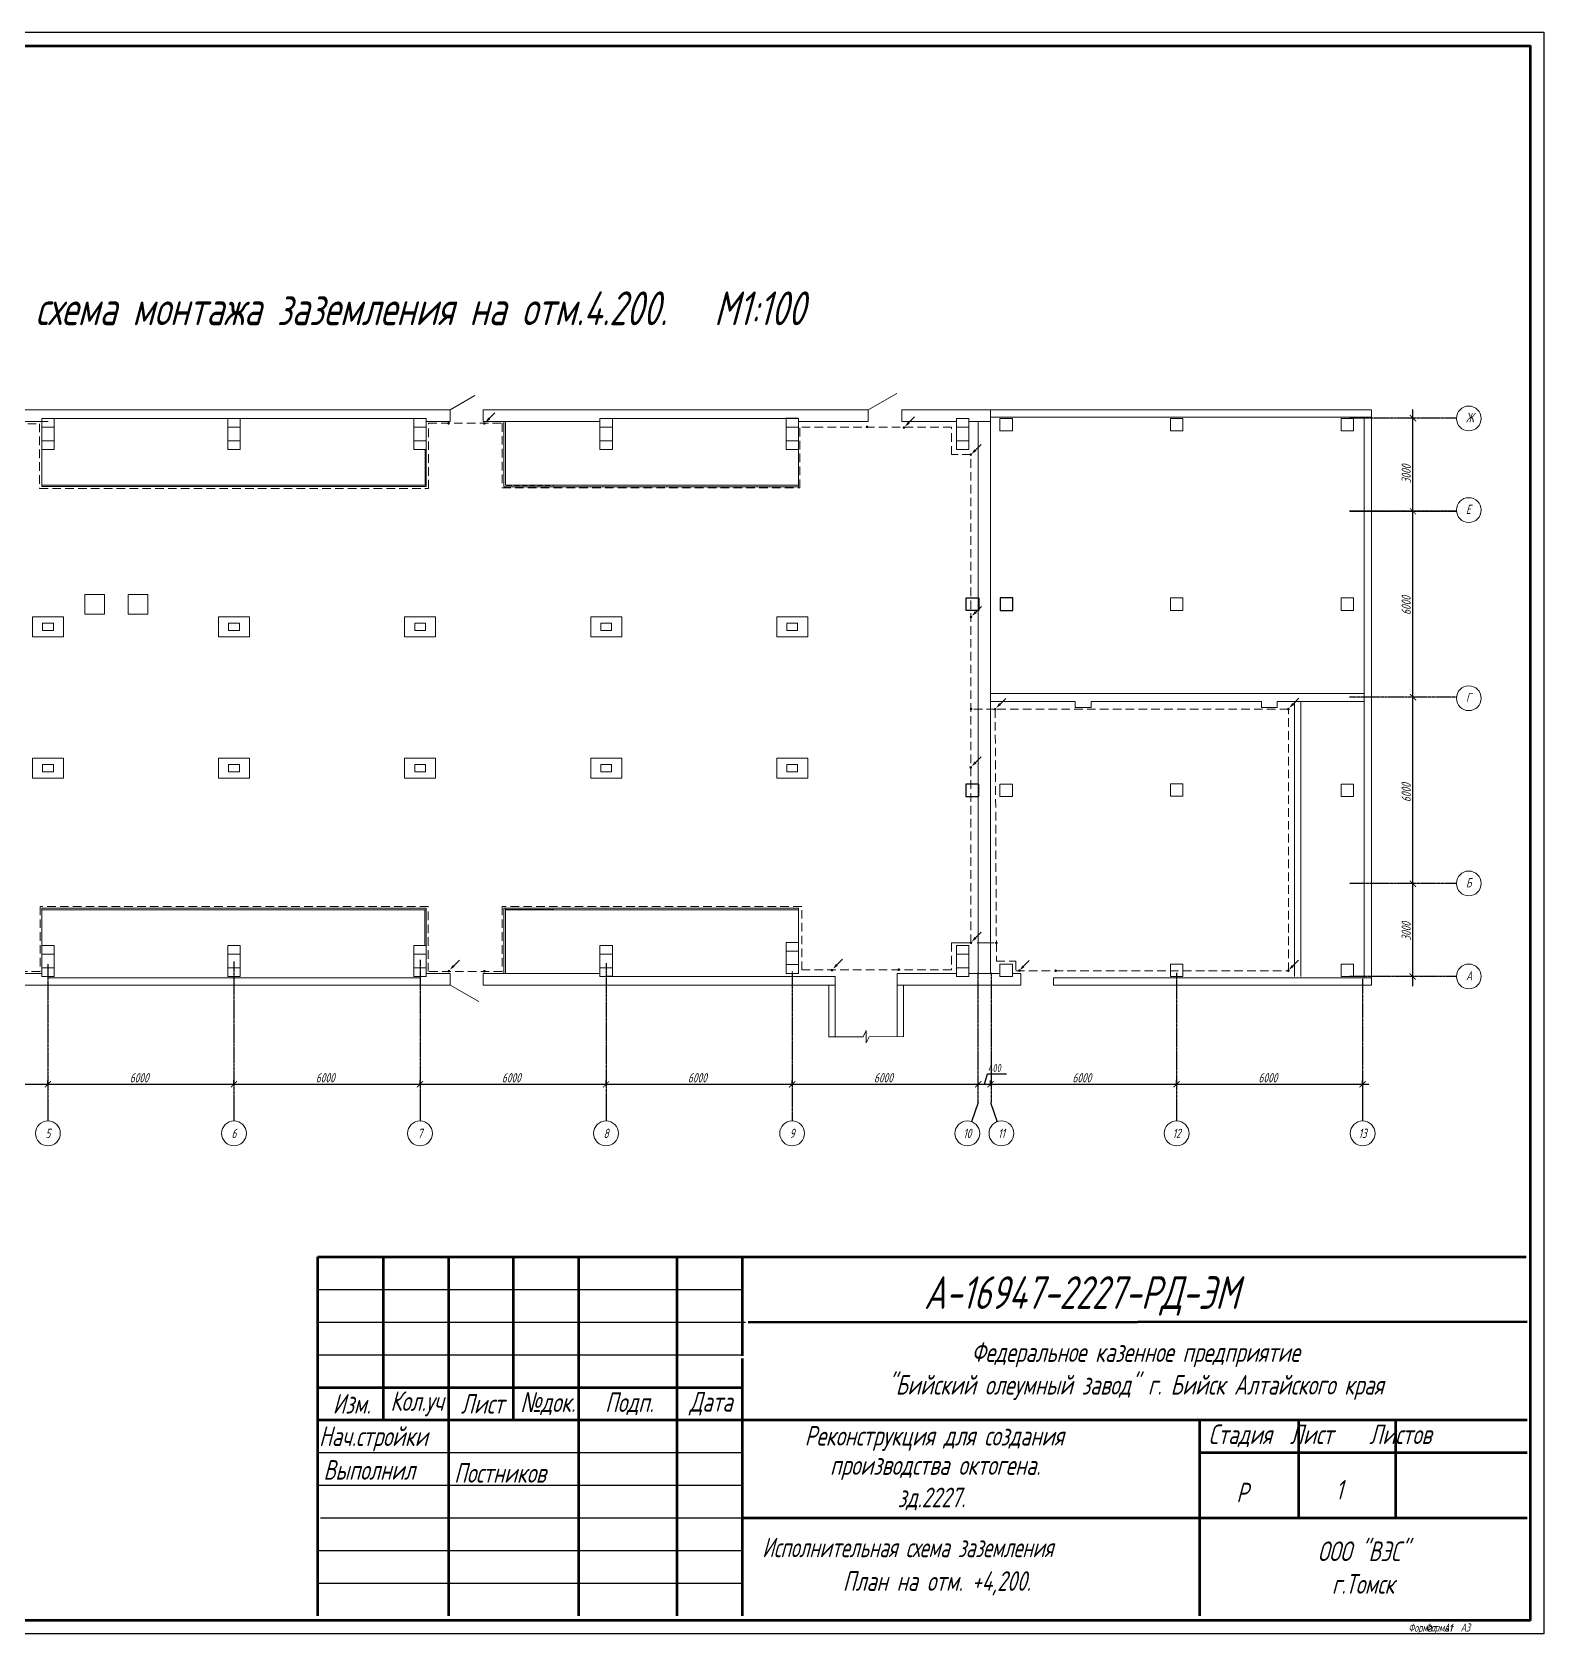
# Model space of a CAD drawing. Header units: millimetres. Extents: x -14296 to 10264, y -13087 to -5602.
# Drawn here: x -6826 to -6265, y -8761 to -8167 of the extents above; entities that cross this region are included whole.
import ezdxf
from ezdxf.enums import TextEntityAlignment as Align

# ---------------------------------------------------------------- set-up
doc = ezdxf.new("R2010")
doc.units = ezdxf.units.MM
for name, pattern in [('CENTER2', [1.125, 0.75, -0.125, 0.125, -0.125]), ('DURCHG', [0]), ('gost6', [12, 8, -1.5, 1, -1.5]), ('HIDDEN', [9.525, 6.35, -3.175]), ('HIDDEN2', [4.7625, 3.175, -1.5875])]:
    doc.linetypes.add(name, pattern=pattern)
for name, color, linetype, lineweight in [('1', 4, 'Continuous', 15), ('Заземление (Сущ)', 6, 'gost6', 25), ('КаБель силовой (Вновь)', 1, 'Continuous', 15), ('основной', 3, 'Continuous', 15), ('строит', 7, 'Continuous', 30), ('Строительный', 251, 'Continuous', 13), ('Текст', 7, 'Continuous', 20)]:
    doc.layers.add(name, color=color, linetype=linetype, lineweight=lineweight)
for name, color, linetype in [('НОВЫЙ', 7, 'Continuous'), ('орудован', 7, 'Continuous'), ('Размеры', 5, 'Continuous')]:
    doc.layers.add(name, color=color, linetype=linetype)
doc.styles.add('GOST 2.304', font='CS_Gost2304.shx', dxfattribs={"width": 0.9, "height": 300})
doc.styles.add('Simplex', font='simplex.shx', dxfattribs={"width": 0.7, "oblique": 15})
doc.linetypes.add('ограждение1', pattern='A,0.25,-0.1,[133,ltypeshp.shx,S=0.1,R=0,X=-0.1,Y=0],-0.1,1', length=1.45)

msp = doc.modelspace()

# ---------------------------------------------------------------- hatches: boundary and pattern name
at = {"layer": 'Заземление (Сущ)', "lineweight": 30, "true_color": 0xed1f24}
for points in [[(-6670.59948, -8311.8494, 1), (-6671.59948, -8311.8494, 1)], [(-6657.31124, -8311.87806, 1), (-6658.31124, -8311.87806, 1)], [(-6515.45781, -8313.16192, 1), (-6516.45781, -8313.16192, 1)], [(-6501.77005, -8313.4092, 1), (-6502.77005, -8313.4092, 1)], [(-6476.984, -8323.44225, 1), (-6477.984, -8323.44225, 1)], [(-6476.91649, -8383.65437, 1), (-6477.91649, -8383.65437, 1)], [(-6476.9072, -8417.7695, 1), (-6477.9072, -8417.7695, 1)], [(-6467.97495, -8417.84742, 1), (-6468.97495, -8417.84742, 1)], [(-6359.26879, -8417.79938, 1), (-6360.26879, -8417.79938, 1)], [(-6477.00658, -8439.43432, 1), (-6478.00658, -8439.43432, 1)], [(-6476.93978, -8504.45699, 1), (-6477.93978, -8504.45699, 1)], [(-6467.5128, -8504.50419, 1), (-6468.5128, -8504.50419, 1)], [(-6670.46264, -8514.97636, 1), (-6671.46264, -8514.97636, 1)], [(-6657.30441, -8515.00229, 1), (-6658.30441, -8515.00229, 1)], [(-6528.4687, -8514.62239, 1), (-6529.4687, -8514.62239, 1)], [(-6503.68221, -8514.43957, 1), (-6504.68221, -8514.43957, 1)], [(-6458.98038, -8514.79521, 1), (-6459.98038, -8514.79521, 1)], [(-6445.52787, -8514.82231, 1), (-6446.52787, -8514.82231, 1)], [(-6359.29628, -8514.84312, 1), (-6360.29628, -8514.84312, 1)]]:
    msp.add_hatch(color=240, dxfattribs=at).paths.add_polyline_path(points)

# ---------------------------------------------------------------- linework, layer by layer
at = {"color": 0, "lineweight": 60}
for p, q in [((-7086.01955, -8171.83603), (-6270.01955, -8171.83603)), ((-6270.01955, -8755.75232), (-6270.01955, -8171.75232)), ((-6270.01955, -8755.75232), (-6270.01955, -8171.83603)), ((-6719.60938, -8620.88116), (-6271.63988, -8620.88116)), ((-6719.60938, -8754.06128), (-6719.60938, -8620.88116)), ((-6695.39481, -8620.88116), (-6695.39481, -8681.41758)), ((-6671.18024, -8620.88116), (-6671.18024, -8754.06128)), ((-6646.96568, -8681.41758), (-6646.96568, -8620.88116)), ((-6622.75111, -8754.06128), (-6622.75111, -8620.88116)), ((-6586.42926, -8620.88116), (-6586.42926, -8754.06128)), ((-6562.21469, -8620.88116), (-6562.21469, -8657.66642)), ((-6560.04195, -8645.09573), (-6271.25678, -8644.83872)), ((-6562.21469, -8658.58515), (-6562.21469, -8754.06128)), ((-6719.60938, -8669.3103), (-6562.38459, -8669.3103)), ((-6719.60938, -8681.41758), (-6271.25678, -8681.41758)), ((-6392.71272, -8681.41758), (-6392.71272, -8754.06128)), ((-6355.88163, -8717.73943), (-6355.88163, -8681.41758)), ((-6320.06901, -8681.41758), (-6320.06901, -8717.73943)), ((-6392.74113, -8693.52486), (-6271.25678, -8693.52486)), ((-6562.21469, -8717.73943), (-6271.25678, -8717.73943)), ((-6270.01955, -8755.75232), (-7086.01955, -8755.75232))]:
    msp.add_line(p, q, dxfattribs=at)
at = {"color": 0, "linetype": 'CENTER2', "ltscale": 0.5}
for p, q in [((-6297.44238, -8309.90405), (-6337.10462, -8309.90405)), ((-6297.33967, -8344.39713), (-6337.10462, -8344.39713)), ((-6297.43576, -8344.51808), (-6337.10462, -8344.51808))]:
    msp.add_line(p, q, dxfattribs=at)
at = {"color": 0, "lineweight": 25}
for p, q in [((-6313.64215, -8382.61381), (-6313.64215, -8306.74546)), ((-6313.64215, -8451.56203), (-6313.64215, -8375.69368)), ((-6313.67336, -8520.53326), (-6313.67336, -8444.66491))]:
    msp.add_line(p, q, dxfattribs=at)
for p, q in [((-6632.09534, -8492.23893), (-6650.02786, -8492.23893)), ((-6695.51587, -8669.14146), (-6695.51587, -8669.14146))]:
    msp.add_line(p, q)
at = {"color": 0}
for p, q in [((-6719.60938, -8632.98844), (-6562.38459, -8632.98844)), ((-6695.39481, -8669.3103), (-6646.96568, -8669.3103)), ((-6695.39481, -8669.3103), (-6695.39481, -8669.3103)), ((-6719.60938, -8693.52486), (-6562.38459, -8693.52486)), ((-6719.60938, -8705.63215), (-6562.38459, -8705.63215)), ((-6719.60938, -8729.84671), (-6561.92497, -8729.84671)), ((-6719.60938, -8741.954), (-6561.92497, -8741.954)), ((-6392.71272, -8754.06128), (-6392.71272, -8754.06128))]:
    msp.add_line(p, q, dxfattribs=at)
at = {"color": 0, "lineweight": -3}
for p, q in [((-6719.60938, -8645.09573), (-6561.03824, -8645.09573)), ((-6719.60938, -8657.20301), (-6561.92497, -8657.20301)), ((-6718.54872, -8717.73943), (-6561.45584, -8717.73943))]:
    msp.add_line(p, q, dxfattribs=at)
at = {"color": 0}
msp.add_lwpolyline([(-6265.01955, -8760.75232), (-7106.01955, -8760.75232), (-7106.01955, -8166.75232), (-6265.01955, -8166.75232), (-6265.01955, -8760.75232)], dxfattribs=at)
at = {"color": 0, "linetype": 'ByBlock', "const_width": 0.34486}
for points in [[(-6613.86182, -8558.08018), (-6611.56278, -8555.78114)], [(-6611.56278, -8555.78114), (-6613.86182, -8558.08018)]]:
    msp.add_lwpolyline(points, dxfattribs=at)
at = {"layer": '1', "color": 0}
for p, q in [((-6825.32974, -8383.60924), (-6825.32974, -8390.96617)), ((-6813.83453, -8383.60924), (-6825.32974, -8383.60924)), ((-6821.59379, -8385.90828), (-6818.20271, -8385.90828)), ((-6821.59379, -8385.90828), (-6821.59379, -8388.66713)), ((-6817.57047, -8385.90828), (-6821.53632, -8385.90828)), ((-6817.57047, -8385.90828), (-6817.57047, -8388.66713)), ((-6813.83453, -8383.60924), (-6813.83453, -8390.96617)), ((-6756.35851, -8383.60924), (-6756.35851, -8390.96617)), ((-6744.8633, -8383.60924), (-6756.35851, -8383.60924)), ((-6752.62256, -8385.90828), (-6749.23148, -8385.90828)), ((-6752.62256, -8385.90828), (-6752.62256, -8388.66713)), ((-6748.59924, -8385.90828), (-6752.56509, -8385.90828)), ((-6748.59924, -8385.90828), (-6748.59924, -8388.66713)), ((-6744.8633, -8383.60924), (-6744.8633, -8390.96617)), ((-6687.38727, -8383.60924), (-6687.38727, -8390.96617)), ((-6675.89207, -8383.60924), (-6687.38727, -8383.60924)), ((-6683.65133, -8385.90828), (-6680.26025, -8385.90828)), ((-6683.65133, -8385.90828), (-6683.65133, -8388.66713)), ((-6679.62801, -8385.90828), (-6683.59386, -8385.90828)), ((-6679.62801, -8385.90828), (-6679.62801, -8388.66713)), ((-6675.89207, -8383.60924), (-6675.89207, -8390.96617)), ((-6618.41604, -8383.60924), (-6618.41604, -8390.96617)), ((-6606.92084, -8383.60924), (-6618.41604, -8383.60924)), ((-6614.6801, -8385.90828), (-6611.28902, -8385.90828)), ((-6614.6801, -8385.90828), (-6614.6801, -8388.66713)), ((-6610.65678, -8385.90828), (-6614.62263, -8385.90828)), ((-6610.65678, -8385.90828), (-6610.65678, -8388.66713)), ((-6606.92084, -8383.60924), (-6606.92084, -8390.96617)), ((-6549.44481, -8383.60924), (-6549.44481, -8390.96617)), ((-6537.94961, -8383.60924), (-6549.44481, -8383.60924)), ((-6545.70887, -8385.90828), (-6542.31778, -8385.90828)), ((-6545.70887, -8385.90828), (-6545.70887, -8388.66713)), ((-6541.68555, -8385.90828), (-6545.65139, -8385.90828)), ((-6541.68555, -8385.90828), (-6541.68555, -8388.66713)), ((-6537.94961, -8383.60924), (-6537.94961, -8390.96617)), ((-6813.83453, -8390.96617), (-6825.32974, -8390.96617)), ((-6817.62795, -8388.66713), (-6821.59379, -8388.66713)), ((-6817.57047, -8388.66713), (-6820.96156, -8388.66713)), ((-6744.8633, -8390.96617), (-6756.35851, -8390.96617)), ((-6748.65672, -8388.66713), (-6752.62256, -8388.66713)), ((-6748.59924, -8388.66713), (-6751.99033, -8388.66713)), ((-6675.89207, -8390.96617), (-6687.38727, -8390.96617)), ((-6679.68549, -8388.66713), (-6683.65133, -8388.66713)), ((-6679.62801, -8388.66713), (-6683.0191, -8388.66713)), ((-6606.92084, -8390.96617), (-6618.41604, -8390.96617)), ((-6610.71426, -8388.66713), (-6614.6801, -8388.66713)), ((-6610.65678, -8388.66713), (-6614.04786, -8388.66713)), ((-6537.94961, -8390.96617), (-6549.44481, -8390.96617)), ((-6541.74302, -8388.66713), (-6545.70887, -8388.66713)), ((-6541.68555, -8388.66713), (-6545.07663, -8388.66713)), ((-6825.32974, -8443.38431), (-6825.32974, -8436.02738)), ((-6813.83453, -8436.02738), (-6825.32974, -8436.02738)), ((-6821.59379, -8441.08527), (-6821.59379, -8438.32642)), ((-6817.62795, -8438.32642), (-6821.59379, -8438.32642)), ((-6817.57047, -8438.32642), (-6820.96156, -8438.32642)), ((-6817.57047, -8441.08527), (-6817.57047, -8438.32642)), ((-6813.83453, -8443.38431), (-6813.83453, -8436.02738)), ((-6756.35851, -8443.38431), (-6756.35851, -8436.02738)), ((-6744.8633, -8436.02738), (-6756.35851, -8436.02738)), ((-6752.62256, -8441.08527), (-6752.62256, -8438.32642)), ((-6748.65672, -8438.32642), (-6752.62256, -8438.32642)), ((-6748.59924, -8438.32642), (-6751.99033, -8438.32642)), ((-6748.59924, -8441.08527), (-6748.59924, -8438.32642)), ((-6744.8633, -8443.38431), (-6744.8633, -8436.02738)), ((-6687.38727, -8443.38431), (-6687.38727, -8436.02738)), ((-6675.89207, -8436.02738), (-6687.38727, -8436.02738)), ((-6683.65133, -8441.08527), (-6683.65133, -8438.32642)), ((-6679.68549, -8438.32642), (-6683.65133, -8438.32642)), ((-6679.62801, -8438.32642), (-6683.0191, -8438.32642)), ((-6679.62801, -8441.08527), (-6679.62801, -8438.32642)), ((-6675.89207, -8443.38431), (-6675.89207, -8436.02738)), ((-6618.41604, -8443.38431), (-6618.41604, -8436.02738)), ((-6606.92084, -8436.02738), (-6618.41604, -8436.02738)), ((-6614.6801, -8441.08527), (-6614.6801, -8438.32642)), ((-6610.71426, -8438.32642), (-6614.6801, -8438.32642)), ((-6610.65678, -8438.32642), (-6614.04786, -8438.32642)), ((-6610.65678, -8441.08527), (-6610.65678, -8438.32642)), ((-6606.92084, -8443.38431), (-6606.92084, -8436.02738)), ((-6549.44481, -8443.38431), (-6549.44481, -8436.02738)), ((-6537.94961, -8436.02738), (-6549.44481, -8436.02738)), ((-6545.70887, -8441.08527), (-6545.70887, -8438.32642)), ((-6541.74302, -8438.32642), (-6545.70887, -8438.32642)), ((-6541.68555, -8438.32642), (-6545.07663, -8438.32642)), ((-6541.68555, -8441.08527), (-6541.68555, -8438.32642)), ((-6537.94961, -8443.38431), (-6537.94961, -8436.02738)), ((-6813.83453, -8443.38431), (-6825.32974, -8443.38431)), ((-6821.59379, -8441.08527), (-6818.20271, -8441.08527)), ((-6817.57047, -8441.08527), (-6821.53632, -8441.08527)), ((-6744.8633, -8443.38431), (-6756.35851, -8443.38431)), ((-6752.62256, -8441.08527), (-6749.23148, -8441.08527)), ((-6748.59924, -8441.08527), (-6752.56509, -8441.08527)), ((-6675.89207, -8443.38431), (-6687.38727, -8443.38431)), ((-6683.65133, -8441.08527), (-6680.26025, -8441.08527)), ((-6679.62801, -8441.08527), (-6683.59386, -8441.08527)), ((-6606.92084, -8443.38431), (-6618.41604, -8443.38431)), ((-6614.6801, -8441.08527), (-6611.28902, -8441.08527)), ((-6610.65678, -8441.08527), (-6614.62263, -8441.08527)), ((-6537.94961, -8443.38431), (-6549.44481, -8443.38431)), ((-6545.70887, -8441.08527), (-6542.31778, -8441.08527)), ((-6541.68555, -8441.08527), (-6545.65139, -8441.08527))]:
    msp.add_line(p, q, dxfattribs=at)
at = {"layer": 'КаБель силовой (Вновь)'}
for p, q in [((-6656.01556, -8310.04788), (-6653.89424, -8307.92656)), ((-6500.45511, -8311.58554), (-6498.33379, -8309.46422)), ((-6475.81155, -8321.78649), (-6473.69023, -8319.66517)), ((-6475.63884, -8381.82678), (-6473.51752, -8379.70546)), ((-6466.64592, -8415.94599), (-6464.5246, -8413.82467)), ((-6357.99108, -8415.92332), (-6355.86976, -8413.802)), ((-6475.73114, -8437.59295), (-6473.60982, -8435.47163)), ((-6475.72723, -8502.62234), (-6473.60591, -8500.50102)), ((-6669.16232, -8512.99308), (-6667.041, -8510.87176)), ((-6527.14515, -8512.67934), (-6525.02383, -8510.55802)), ((-6457.93321, -8513.19333), (-6455.81189, -8511.07201)), ((-6358.12319, -8513.04414), (-6356.00187, -8510.92281))]:
    msp.add_line(p, q, dxfattribs=at)
at = {"layer": 'КаБель силовой (Вновь)', "linetype": 'HIDDEN2'}
for p, q in [((-6879.48834, -8312.00924), (-6822.71552, -8312.00924)), ((-6822.71552, -8312.00924), (-6822.71552, -8336.02259)), ((-6678.57752, -8336.02259), (-6678.57752, -8311.81634)), ((-6678.57752, -8311.81634), (-6651.20462, -8311.81634)), ((-6651.20462, -8311.81634), (-6651.20462, -8335.79027)), ((-6540.85614, -8335.79027), (-6540.85614, -8313.28828)), ((-6484.60275, -8313.28828), (-6540.85614, -8313.28828)), ((-6484.60275, -8323.44936), (-6484.60275, -8313.28828)), ((-6477.46091, -8323.44936), (-6484.60275, -8323.44936)), ((-6477.46091, -8504.53346), (-6477.46091, -8323.44936)), ((-6822.71552, -8336.02259), (-6678.57752, -8336.02259)), ((-6651.20462, -8335.79027), (-6540.85614, -8335.79027)), ((-6359.77404, -8417.84677), (-6468.45561, -8417.84677)), ((-6468.45561, -8417.84677), (-6468.02564, -8504.53346)), ((-6359.77404, -8514.89118), (-6359.77404, -8417.84677)), ((-6678.60182, -8491.01481), (-6822.48269, -8491.01481)), ((-6822.48269, -8491.01481), (-6822.48269, -8515.11277)), ((-6678.60182, -8515.12771), (-6678.60182, -8491.01481)), ((-6540.17806, -8491.03692), (-6651.24299, -8491.03692)), ((-6651.24299, -8491.03692), (-6651.24299, -8515.12771)), ((-6540.17806, -8514.54499), (-6540.17806, -8491.03692)), ((-6484.66021, -8504.53346), (-6484.66021, -8514.54499)), ((-6484.66021, -8504.53346), (-6477.46091, -8504.53346)), ((-6468.02564, -8504.53346), (-6468.02564, -8511.2692)), ((-6468.02564, -8511.2692), (-6460.76698, -8511.2692)), ((-6460.76698, -8511.2692), (-6460.76698, -8514.89118)), ((-6822.48269, -8515.11277), (-6878.86904, -8515.11277)), ((-6651.24299, -8515.12771), (-6678.60182, -8515.12771)), ((-6484.66021, -8514.54499), (-6540.17806, -8514.54499)), ((-6460.76698, -8514.89118), (-6359.77404, -8514.89118))]:
    msp.add_line(p, q, dxfattribs=at)
at = {"layer": 'КаБель силовой (Вновь)', "color": 240, "linetype": 'HIDDEN2', "true_color": 0xed1f24}
msp.add_line((-6468.45561, -8417.84677), (-6477.46091, -8417.84677), dxfattribs=at)
at = {"layer": 'КаБель силовой (Вновь)', "linetype": 'HIDDEN'}
msp.add_line((-6484.66021, -8504.53346), (-6468.02564, -8504.53346), dxfattribs=at)
at = {"layer": 'КаБель силовой (Вновь)'}
for points in [[(-6655.66201, -8310.40144), (-6656.36911, -8309.69433), (-6657.42977, -8311.4621)], [(-6500.10155, -8311.93909), (-6500.80866, -8311.23199), (-6501.86932, -8312.99975)], [(-6475.458, -8322.14004), (-6476.16511, -8321.43294), (-6477.22577, -8323.2007)], [(-6475.28529, -8382.18033), (-6475.9924, -8381.47323), (-6477.05306, -8383.24099)], [(-6466.29237, -8416.29954), (-6466.99947, -8415.59243), (-6468.06013, -8417.3602)], [(-6357.63753, -8416.27687), (-6358.34464, -8415.56976), (-6359.4053, -8417.33753)], [(-6475.37758, -8437.9465), (-6476.08469, -8437.2394), (-6477.14535, -8439.00716)], [(-6475.37367, -8502.97589), (-6476.08078, -8502.26879), (-6477.14144, -8504.03655)], [(-6668.80877, -8513.34663), (-6669.51588, -8512.63952), (-6670.57654, -8514.40729)], [(-6526.7916, -8513.03289), (-6527.4987, -8512.32579), (-6528.55936, -8514.09355)], [(-6457.57966, -8513.54688), (-6458.28677, -8512.83977), (-6459.34743, -8514.60754)], [(-6357.76964, -8513.39769), (-6358.47675, -8512.69058), (-6359.53741, -8514.45835)]]:
    msp.add_solid(points, dxfattribs=at)
at = {"layer": 'НОВЫЙ', "color": 0, "linetype": 'DURCHG', "lineweight": 9, "ltscale": 0.3}
for p, q in [((-6805.97181, -8375.37866), (-6798.70684, -8375.37866)), ((-6805.97181, -8382.64363), (-6805.97181, -8375.37866)), ((-6798.70684, -8382.64363), (-6798.70684, -8375.37866)), ((-6789.87852, -8375.37866), (-6782.61355, -8375.37866)), ((-6789.87852, -8382.64363), (-6789.87852, -8375.37866)), ((-6782.61355, -8382.64363), (-6782.61355, -8375.37866)), ((-6805.97181, -8378.63181), (-6805.97181, -8378.55134)), ((-6805.97181, -8378.63181), (-6805.97181, -8378.68928)), ((-6805.97181, -8379.33301), (-6805.97181, -8378.68928)), ((-6805.97181, -8379.33301), (-6805.97181, -8379.39049)), ((-6805.97181, -8379.47096), (-6805.97181, -8379.39049)), ((-6798.70684, -8378.55134), (-6798.70684, -8378.63181)), ((-6798.70684, -8378.68928), (-6798.70684, -8378.63181)), ((-6798.70684, -8378.68928), (-6798.70684, -8379.33301)), ((-6798.70684, -8379.39049), (-6798.70684, -8379.33301)), ((-6798.70684, -8379.39049), (-6798.70684, -8379.47096)), ((-6789.87852, -8378.63181), (-6789.87852, -8378.55134)), ((-6789.87852, -8378.63181), (-6789.87852, -8378.68928)), ((-6789.87852, -8379.33301), (-6789.87852, -8378.68928)), ((-6789.87852, -8379.33301), (-6789.87852, -8379.39049)), ((-6789.87852, -8379.47096), (-6789.87852, -8379.39049)), ((-6782.61355, -8378.55134), (-6782.61355, -8378.63181)), ((-6782.61355, -8378.68928), (-6782.61355, -8378.63181)), ((-6782.61355, -8378.68928), (-6782.61355, -8379.33301)), ((-6782.61355, -8379.39049), (-6782.61355, -8379.33301)), ((-6782.61355, -8379.39049), (-6782.61355, -8379.47096)), ((-6805.97181, -8382.64363), (-6800.32231, -8382.64363)), ((-6800.77023, -8382.64363), (-6798.70684, -8382.64363)), ((-6789.87852, -8382.64363), (-6784.62632, -8382.64363)), ((-6784.67694, -8382.64363), (-6782.61355, -8382.64363))]:
    msp.add_line(p, q, dxfattribs=at)
at = {"layer": 'НОВЫЙ', "color": 0, "linetype": 'CENTER2', "ltscale": 0.5}
for p, q in [((-6297.40738, -8413.36737), (-6337.10462, -8413.36737)), ((-6297.44546, -8482.47486), (-6337.10462, -8482.47486)), ((-6750.65476, -8511.46349), (-6750.65476, -8563.64959)), ((-6681.68353, -8510.83543), (-6681.68353, -8563.64959)), ((-6612.7123, -8512.07556), (-6612.7123, -8563.64959)), ((-6819.62599, -8512.39417), (-6819.62599, -8563.64959)), ((-6543.74107, -8515.07017), (-6543.74107, -8570.65179)), ((-6474.84689, -8515.64757), (-6474.84689, -8563.64959)), ((-6469.93059, -8515.64757), (-6469.93059, -8563.64959)), ((-6401.20052, -8515.64757), (-6401.20052, -8563.64959)), ((-6297.50544, -8516.95362), (-6337.10462, -8516.95362)), ((-6332.22929, -8517.8473), (-6332.22929, -8562.71853))]:
    msp.add_line(p, q, dxfattribs=at)
at = {"layer": 'НОВЫЙ', "color": 0, "linetype": 'ограждение1', "lineweight": 13, "ltscale": 3}
msp.add_line((-6650.02786, -8491.66417), (-6650.02786, -8515.8041), dxfattribs=at)
at = {"layer": 'орудован', "color": 0, "lineweight": 13, "ltscale": 0.3}
for p, q in [((-6541.39817, -8335.37044), (-6650.60262, -8335.37044)), ((-6631.63553, -8335.37044), (-6650.60262, -8335.37044)), ((-6650.60262, -8491.66417), (-6650.60262, -8515.8041))]:
    msp.add_line(p, q, dxfattribs=at)
at = {"layer": 'орудован', "color": 0, "linetype": 'HIDDEN', "lineweight": 5, "ltscale": 0.3}
for p, q in [((-6649.56805, -8334.93701), (-6632.09534, -8334.93701)), ((-6649.4531, -8334.82206), (-6632.21029, -8334.82206))]:
    msp.add_line(p, q, dxfattribs=at)
at = {"layer": 'основной', "color": 0, "lineweight": 25, "ltscale": 100}
msp.add_line((-6610.3694, -8516.95362), (-6612.66844, -8516.95362), dxfattribs=at)
at = {"layer": 'основной', "color": 0}
for centre in [(-6292.87175, -8310.03993), (-6292.87175, -8344.01375), (-6292.87175, -8413.78175), (-6292.87175, -8482.46054), (-6292.87175, -8516.95362)]:
    msp.add_circle(centre, 4.59808, dxfattribs=at)
at = {"layer": 'основной', "color": 0, "ltscale": 100}
for centre in [(-6819.62599, -8575.1448), (-6750.65476, -8575.1448), (-6681.68353, -8575.1448), (-6612.7123, -8575.1448), (-6543.74107, -8575.1448), (-6478.79316, -8575.1448), (-6466.14843, -8575.1448), (-6401.20052, -8575.1448), (-6332.22929, -8575.1448)]:
    msp.add_circle(centre, 4.59808, dxfattribs=at)
at = {"layer": 'Размеры', "color": 0}
for p, q in [((-6541.52593, -8310.05832), (-6546.12401, -8310.05832)), ((-6479.20911, -8381.20758), (-6479.20911, -8376.6095)), ((-6479.20911, -8376.6095), (-6474.61103, -8376.6095)), ((-6474.61103, -8381.20758), (-6479.20911, -8381.20758)), ((-6474.61103, -8376.6095), (-6474.61103, -8381.20758)), ((-6474.49854, -8376.6002), (-6474.49854, -8381.19828)), ((-6461.96876, -8376.6002), (-6466.56685, -8376.6002)), ((-6466.56685, -8376.6002), (-6466.56685, -8381.19828)), ((-6466.56685, -8381.19828), (-6461.96876, -8381.19828)), ((-6461.96876, -8381.19828), (-6461.96876, -8376.6002)), ((-6474.61103, -8445.68335), (-6479.32406, -8445.68335)), ((-6479.32406, -8445.68335), (-6479.32406, -8450.28143)), ((-6474.61102, -8445.68335), (-6474.61102, -8450.28143)), ((-6479.32406, -8450.28143), (-6474.61103, -8450.28143)), ((-6472.47079, -8556.93066), (-6471.29828, -8553.02229)), ((-6471.29828, -8553.02229), (-6464.30131, -8553.02229)), ((-6890.89626, -8556.93066), (-6817.32695, -8556.93066)), ((-6821.92503, -8556.93066), (-6748.35572, -8556.93066)), ((-6819.62599, -8557.36173), (-6819.62599, -8555.49376)), ((-6819.62599, -8557.36173), (-6819.62599, -8555.49376)), ((-6752.9538, -8556.93066), (-6679.38449, -8556.93066)), ((-6750.65476, -8557.36173), (-6750.65476, -8555.49376)), ((-6750.65476, -8557.36173), (-6750.65476, -8555.49376)), ((-6683.98257, -8556.93066), (-6610.41326, -8556.93066)), ((-6681.68353, -8557.36173), (-6681.68353, -8555.49376)), ((-6681.68353, -8557.36173), (-6681.68353, -8555.49376)), ((-6615.01134, -8556.93066), (-6541.44203, -8556.93066)), ((-6612.7123, -8557.36173), (-6612.7123, -8555.49376)), ((-6612.7123, -8557.36173), (-6612.7123, -8555.49376)), ((-6546.04011, -8556.93066), (-6472.47079, -8556.93066)), ((-6543.74107, -8557.36173), (-6543.74107, -8555.49376)), ((-6543.74107, -8557.36173), (-6543.74107, -8555.49376)), ((-6477.06888, -8556.93066), (-6467.87271, -8556.93066)), ((-6474.76984, -8557.36173), (-6474.76984, -8555.49376)), ((-6474.76984, -8557.36173), (-6474.76984, -8555.49376)), ((-6472.47079, -8556.93066), (-6398.90148, -8556.93066)), ((-6470.17175, -8557.36173), (-6470.17175, -8555.49376)), ((-6470.17175, -8557.36173), (-6470.17175, -8555.49376)), ((-6403.49956, -8556.93066), (-6329.93025, -8556.93066)), ((-6401.20052, -8557.36173), (-6401.20052, -8555.49376)), ((-6401.20052, -8557.36173), (-6401.20052, -8555.49376)), ((-6332.22929, -8554.45343), (-6332.22929, -8570.54672)), ((-6332.22929, -8557.36173), (-6332.22929, -8555.49376)), ((-6819.62599, -8563.64959), (-6819.62599, -8570.54672)), ((-6750.65476, -8563.64959), (-6750.65476, -8570.54672)), ((-6681.68353, -8563.64959), (-6681.68353, -8570.54672)), ((-6612.7123, -8563.64959), (-6612.7123, -8570.54672)), ((-6474.76984, -8563.64959), (-6477.27418, -8570.80486)), ((-6470.17175, -8563.64959), (-6467.66741, -8570.80486)), ((-6401.20052, -8563.64959), (-6401.20052, -8570.54672))]:
    msp.add_line(p, q, dxfattribs=at)
at = {"layer": 'Размеры', "color": 0, "const_width": 0.34486}
for points in [[(-6314.72291, -8308.79712), (-6312.42386, -8311.09616)], [(-6314.72291, -8343.31991), (-6312.42386, -8345.61895)], [(-6314.72291, -8412.27473), (-6312.42386, -8414.57377)], [(-6314.72291, -8481.39366), (-6312.42386, -8483.6927)], [(-6314.84154, -8515.77506), (-6312.5425, -8518.07411)], [(-6820.77551, -8558.08018), (-6818.47647, -8555.78114)], [(-6818.47647, -8555.78114), (-6820.77551, -8558.08018)], [(-6751.80428, -8558.08018), (-6749.50524, -8555.78114)], [(-6749.50524, -8555.78114), (-6751.80428, -8558.08018)], [(-6682.83305, -8558.08018), (-6680.53401, -8555.78114)], [(-6680.53401, -8555.78114), (-6682.83305, -8558.08018)], [(-6544.89059, -8558.08018), (-6542.59155, -8555.78114)], [(-6542.59155, -8555.78114), (-6544.89059, -8558.08018)], [(-6475.91936, -8558.08018), (-6473.62032, -8555.78114)], [(-6473.62032, -8555.78114), (-6475.91936, -8558.08018)], [(-6471.32127, -8558.08018), (-6469.02223, -8555.78114)], [(-6469.02223, -8555.78114), (-6471.32127, -8558.08018)], [(-6402.35004, -8558.08018), (-6400.051, -8555.78114)], [(-6400.051, -8555.78114), (-6402.35004, -8558.08018)], [(-6333.37881, -8558.08018), (-6331.07977, -8555.78114)]]:
    msp.add_lwpolyline(points, dxfattribs=at)
at = {"layer": 'Строительный', "color": 0}
for p, q in [((-6661.3632, -8301.56582), (-6670.48822, -8306.82127)), ((-6504.97376, -8300.72881), (-6515.52621, -8306.82127)), ((-6670.62569, -8306.79439), (-6848.10872, -8306.80809)), ((-6817.28309, -8310.03993), (-6821.88117, -8310.03993)), ((-6821.88117, -8310.03993), (-6821.88117, -8321.53513)), ((-6811.09816, -8310.03993), (-6819.58213, -8310.03993)), ((-6819.58213, -8310.03993), (-6752.90994, -8310.03993)), ((-6679.34063, -8310.03993), (-6819.58213, -8310.03993)), ((-6817.28309, -8321.53513), (-6817.28309, -8310.03993)), ((-6748.31186, -8310.03993), (-6752.90994, -8310.03993)), ((-6752.90994, -8310.03993), (-6752.90994, -8321.53513)), ((-6748.31186, -8321.53513), (-6748.31186, -8310.03993)), ((-6679.34063, -8310.03993), (-6683.93871, -8310.03993)), ((-6683.93871, -8310.03993), (-6683.93871, -8321.53513)), ((-6679.34063, -8321.53513), (-6679.34063, -8310.03993)), ((-6670.48822, -8306.80809), (-6670.48822, -8311.17627)), ((-6515.52621, -8306.79439), (-6658.3033, -8306.80809)), ((-6658.3033, -8306.80809), (-6658.3033, -8311.17627)), ((-6614.96748, -8310.03993), (-6614.96748, -8321.53513)), ((-6541.39817, -8310.03993), (-6614.96259, -8310.03993)), ((-6610.3694, -8321.53513), (-6610.3694, -8310.03993)), ((-6541.39817, -8310.03993), (-6545.99625, -8310.03993)), ((-6545.99625, -8310.03993), (-6545.99625, -8321.53513)), ((-6541.39817, -8321.53513), (-6541.39817, -8310.03993)), ((-6515.52621, -8306.79439), (-6515.52621, -8311.16257)), ((-6503.11914, -8306.82127), (-6503.11914, -8311.18945)), ((-6478.17454, -8310.03993), (-6482.77262, -8310.03993)), ((-6482.77262, -8310.03993), (-6482.77262, -8321.53513)), ((-6478.17454, -8321.53513), (-6478.17454, -8310.03993)), ((-6462.08125, -8310.03993), (-6466.67933, -8310.03993)), ((-6466.67933, -8310.03993), (-6466.67933, -8314.63801)), ((-6462.08125, -8314.63801), (-6462.08125, -8310.03993)), ((-6819.58213, -8311.18945), (-6847.97529, -8311.18945)), ((-6821.88117, -8313.28828), (-6817.28309, -8313.28828)), ((-6752.90994, -8313.28828), (-6748.31186, -8313.28828)), ((-6683.93871, -8313.28828), (-6679.34063, -8313.28828)), ((-6670.48822, -8311.17627), (-6679.34063, -8311.17705)), ((-6614.92166, -8311.17189), (-6658.3033, -8311.17627)), ((-6614.96748, -8313.28828), (-6610.3694, -8313.28828)), ((-6545.99625, -8313.28828), (-6541.39817, -8313.28828)), ((-6515.52621, -8311.16257), (-6541.39817, -8311.16505)), ((-6482.77262, -8313.28828), (-6478.17454, -8313.28828)), ((-6466.67933, -8314.63801), (-6462.08125, -8314.63801)), ((-6821.88117, -8318.28678), (-6817.28309, -8318.28678)), ((-6821.88117, -8321.53513), (-6817.28309, -8321.53513)), ((-6752.90994, -8318.28678), (-6748.31186, -8318.28678)), ((-6752.90994, -8321.53513), (-6748.31186, -8321.53513)), ((-6683.93871, -8318.28678), (-6679.34063, -8318.28678)), ((-6683.93871, -8321.53513), (-6679.34063, -8321.53513)), ((-6614.96748, -8318.28678), (-6610.3694, -8318.28678)), ((-6614.96748, -8321.53513), (-6610.3694, -8321.53513)), ((-6545.99625, -8318.28678), (-6541.39817, -8318.28678)), ((-6545.99625, -8321.53513), (-6541.39817, -8321.53513)), ((-6545.99625, -8321.53513), (-6541.39817, -8321.53513)), ((-6482.77262, -8318.28678), (-6478.17454, -8318.28678)), ((-6482.77262, -8321.53513), (-6478.17454, -8321.53513)), ((-6328.96678, -8515.8041), (-6328.96678, -8507.60702)), ((-6670.48932, -8520.17228), (-6659.93687, -8526.26474))]:
    msp.add_line(p, q, dxfattribs=at)
at = {"layer": 'Строительный', "color": 0, "ltscale": 0.3}
for p, q in [((-6821.88117, -8310.03993), (-6821.88117, -8335.32938)), ((-6679.34063, -8335.32938), (-6679.34063, -8310.03993)), ((-6679.34063, -8334.8048), (-6821.88117, -8334.8048)), ((-6679.34063, -8335.32938), (-6821.88117, -8335.32938)), ((-6679.34063, -8491.66417), (-6821.88117, -8491.66417)), ((-6679.34063, -8492.23941), (-6821.88117, -8492.23941)), ((-6679.34063, -8491.66417), (-6679.34063, -8516.95362))]:
    msp.add_line(p, q, dxfattribs=at)
at = {"layer": 'Строительный', "color": 0, "lineweight": 13, "ltscale": 100}
msp.add_line((-6541.39817, -8335.32938), (-6541.39817, -8310.03993), dxfattribs=at)
at = {"layer": 'Строительный', "color": 0, "ltscale": 100}
for p, q in [((-6328.96662, -8306.82127), (-6503.11914, -8306.82127)), ((-6470.24285, -8406.31227), (-6470.24285, -8306.82127)), ((-6328.96662, -8309.58012), (-6470.1279, -8309.58012)), ((-6398.85762, -8310.03993), (-6403.45571, -8310.03993)), ((-6403.45571, -8310.03993), (-6403.45571, -8314.63801)), ((-6398.85762, -8314.63801), (-6398.85762, -8310.03993)), ((-6335.634, -8310.03993), (-6340.23208, -8310.03993)), ((-6340.23208, -8310.03993), (-6340.23208, -8314.63801)), ((-6335.634, -8314.63801), (-6335.634, -8310.03993)), ((-6331.72563, -8517.41343), (-6331.72563, -8309.58012)), ((-6328.96678, -8520.17228), (-6328.96678, -8306.82127)), ((-6482.77262, -8311.18945), (-6503.11914, -8311.18945)), ((-6470.1279, -8311.18945), (-6478.17454, -8311.18945)), ((-6474.72598, -8516.95362), (-6474.72598, -8311.18945)), ((-6403.45571, -8314.63801), (-6398.85762, -8314.63801)), ((-6340.23208, -8314.63801), (-6335.634, -8314.63801)), ((-6821.88117, -8323.25941), (-6821.88117, -8332.45558)), ((-6398.85762, -8376.6002), (-6403.45571, -8376.6002)), ((-6403.45571, -8376.6002), (-6403.45571, -8381.19828)), ((-6403.45571, -8381.19828), (-6398.85762, -8381.19828)), ((-6398.85762, -8381.19828), (-6398.85762, -8376.6002)), ((-6335.634, -8376.6002), (-6340.23208, -8376.6002)), ((-6340.23208, -8376.6002), (-6340.23208, -8381.19828)), ((-6340.23208, -8381.19828), (-6335.634, -8381.19828)), ((-6335.634, -8381.19828), (-6335.634, -8376.6002)), ((-6470.24285, -8515.8041), (-6470.24285, -8406.31227)), ((-6470.24285, -8412.05987), (-6331.72563, -8412.05987)), ((-6438.75243, -8414.93367), (-6470.24285, -8414.93367)), ((-6470.1279, -8414.93367), (-6438.75243, -8414.93367)), ((-6438.75243, -8414.93367), (-6438.75243, -8417.23272)), ((-6369.7812, -8414.93367), (-6432.88987, -8414.93367)), ((-6432.88987, -8414.93367), (-6369.7812, -8414.93367)), ((-6432.88987, -8417.23272), (-6432.88987, -8414.93367)), ((-6369.7812, -8414.93367), (-6369.7812, -8417.23272)), ((-6363.91864, -8414.93367), (-6331.72563, -8414.93367)), ((-6363.91864, -8417.23272), (-6363.91864, -8414.93367)), ((-6357.47489, -8516.95362), (-6357.47489, -8414.93367)), ((-6355.17584, -8414.93367), (-6355.17584, -8516.95362)), ((-6438.75243, -8417.23272), (-6432.88987, -8417.23272)), ((-6369.7812, -8417.23272), (-6363.91864, -8417.23272)), ((-6462.08125, -8445.68335), (-6466.67933, -8445.68335)), ((-6466.67933, -8445.68335), (-6466.67933, -8450.28143)), ((-6462.08125, -8450.28143), (-6462.08125, -8445.68335)), ((-6398.85762, -8445.50839), (-6403.45571, -8445.50839)), ((-6403.45571, -8445.50839), (-6403.45571, -8450.10647)), ((-6398.85762, -8450.10647), (-6398.85762, -8445.50839)), ((-6335.634, -8445.68335), (-6340.23208, -8445.68335)), ((-6340.23208, -8445.68335), (-6340.23208, -8450.28143)), ((-6335.634, -8450.28143), (-6335.634, -8445.68335)), ((-6466.67933, -8450.28143), (-6462.08125, -8450.28143)), ((-6403.45571, -8450.10647), (-6398.85762, -8450.10647)), ((-6340.23208, -8450.28143), (-6335.634, -8450.28143)), ((-6821.88117, -8516.95362), (-6821.88117, -8491.66417)), ((-6821.88117, -8503.73413), (-6821.88117, -8494.53797)), ((-6817.28309, -8505.45841), (-6821.88117, -8505.45841)), ((-6821.88117, -8505.45841), (-6821.88117, -8516.95362)), ((-6817.28309, -8516.95362), (-6817.28309, -8505.45841)), ((-6748.31186, -8505.45841), (-6752.90994, -8505.45841)), ((-6752.90994, -8505.45841), (-6752.90994, -8516.95362)), ((-6748.31186, -8516.95362), (-6748.31186, -8505.45841)), ((-6679.34063, -8505.45841), (-6683.93871, -8505.45841)), ((-6683.93871, -8505.45841), (-6683.93871, -8516.95362)), ((-6679.34063, -8516.95362), (-6679.34063, -8505.45841)), ((-6610.3694, -8505.45841), (-6614.96748, -8505.45841)), ((-6614.96748, -8505.45841), (-6614.96748, -8516.95362)), ((-6610.3694, -8516.95362), (-6610.3694, -8505.45841)), ((-6541.39817, -8504.30889), (-6545.99625, -8504.30889)), ((-6545.99625, -8504.30889), (-6545.99625, -8515.8041)), ((-6541.39817, -8515.8041), (-6541.39817, -8504.30889)), ((-6478.17454, -8505.45841), (-6482.77262, -8505.45841)), ((-6482.77262, -8505.45841), (-6482.77262, -8516.95362)), ((-6478.17454, -8516.95362), (-6478.17454, -8505.45841)), ((-6821.88117, -8508.70676), (-6817.28309, -8508.70676)), ((-6752.90994, -8508.70676), (-6748.31186, -8508.70676)), ((-6683.93871, -8508.70676), (-6679.34063, -8508.70676)), ((-6614.96748, -8508.70676), (-6610.3694, -8508.70676)), ((-6545.99625, -8507.55724), (-6541.39817, -8507.55724)), ((-6482.77262, -8508.70676), (-6478.17454, -8508.70676)), ((-6821.88117, -8515.8041), (-6865.2799, -8515.8041)), ((-6821.88117, -8513.70527), (-6817.28309, -8513.70527)), ((-6821.88117, -8516.95362), (-6817.28309, -8516.95362)), ((-6681.63967, -8517.41343), (-6819.58213, -8517.41343)), ((-6752.90994, -8513.70527), (-6748.31186, -8513.70527)), ((-6752.90994, -8516.95362), (-6748.31186, -8516.95362)), ((-6683.93871, -8513.70527), (-6679.34063, -8513.70527)), ((-6683.93871, -8516.95362), (-6679.34063, -8516.95362)), ((-6670.48932, -8515.8041), (-6679.34063, -8515.8041)), ((-6670.48932, -8515.8041), (-6670.48932, -8520.11047)), ((-6614.96748, -8515.8041), (-6658.3044, -8515.8041)), ((-6658.3044, -8515.8041), (-6658.3044, -8520.17228)), ((-6614.96748, -8513.70527), (-6610.3694, -8513.70527)), ((-6614.96748, -8516.95362), (-6610.3694, -8516.95362)), ((-6527.83383, -8516.95362), (-6610.3694, -8516.95362)), ((-6545.99625, -8512.55575), (-6541.39817, -8512.55575)), ((-6545.99625, -8515.8041), (-6541.39817, -8515.8041)), ((-6527.83383, -8516.95362), (-6527.83383, -8520.17228)), ((-6527.83383, -8539.32869), (-6527.83383, -8516.95362)), ((-6482.77262, -8515.8041), (-6504.79085, -8515.8041)), ((-6504.79085, -8539.25077), (-6504.79085, -8515.8041)), ((-6482.77262, -8513.70527), (-6478.17454, -8513.70527)), ((-6482.77262, -8516.95362), (-6478.17454, -8516.95362)), ((-6466.67933, -8515.8041), (-6478.17454, -8515.8041)), ((-6462.08125, -8512.35554), (-6466.67933, -8512.35554)), ((-6466.67933, -8512.35554), (-6466.67933, -8516.95362)), ((-6466.67933, -8516.95362), (-6462.08125, -8516.95362)), ((-6462.08125, -8516.95362), (-6462.08125, -8512.35554)), ((-6458.97755, -8515.8041), (-6462.08125, -8515.8041)), ((-6458.97755, -8520.17228), (-6458.97755, -8515.8041)), ((-6328.96678, -8517.41343), (-6446.79263, -8517.41343)), ((-6446.79263, -8520.17228), (-6446.79263, -8517.41343)), ((-6398.85762, -8512.35554), (-6403.45571, -8512.35554)), ((-6403.45571, -8512.35554), (-6403.45571, -8516.95362)), ((-6403.45571, -8516.95362), (-6398.85762, -8516.95362)), ((-6398.85762, -8516.95362), (-6398.85762, -8512.35554)), ((-6335.634, -8512.35554), (-6340.23208, -8512.35554)), ((-6340.23208, -8512.35554), (-6340.23208, -8516.95362)), ((-6340.23208, -8516.95362), (-6335.634, -8516.95362)), ((-6335.634, -8516.95362), (-6335.634, -8512.35554)), ((-6670.48932, -8520.17228), (-6865.2799, -8520.17228)), ((-6527.83383, -8520.17228), (-6658.3044, -8520.17228)), ((-6530.13287, -8520.17228), (-6530.13287, -8539.3354)), ((-6458.97755, -8520.17228), (-6504.78228, -8520.17228)), ((-6502.48324, -8520.17228), (-6502.48324, -8539.3354)), ((-6328.96678, -8520.17228), (-6446.79263, -8520.17228)), ((-6517.4245, -8539.2929), (-6530.27158, -8539.33707)), ((-6516.28788, -8536.98746), (-6517.4245, -8539.2929)), ((-6516.26212, -8541.58547), (-6516.28788, -8536.98746)), ((-6515.1255, -8539.28003), (-6516.26212, -8541.58547)), ((-6502.68308, -8539.2448), (-6515.1255, -8539.28003))]:
    msp.add_line(p, q, dxfattribs=at)
at = {"layer": 'Строительный', "color": 0, "linetype": 'HIDDEN2', "ltscale": 0.6}
msp.add_line((-6657.66002, -8311.1762), (-6658.3033, -8311.17621), dxfattribs=at)
at = {"layer": 'Строительный', "color": 0, "lineweight": 13, "ltscale": 0.3}
for p, q in [((-6650.60262, -8335.32938), (-6650.60262, -8311.18945)), ((-6541.39817, -8491.66417), (-6650.60262, -8491.66417))]:
    msp.add_line(p, q, dxfattribs=at)
at = {"layer": 'Строительный', "color": 0, "linetype": 'ограждение1', "lineweight": 13, "ltscale": 3}
for p, q in [((-6650.02786, -8334.75462), (-6650.02786, -8311.18945)), ((-6541.39817, -8334.75462), (-6650.02786, -8334.75462)), ((-6541.39817, -8492.23893), (-6632.09534, -8492.23893))]:
    msp.add_line(p, q, dxfattribs=at)
at = {"layer": 'Строительный', "color": 0, "linetype": 'ограждение1', "ltscale": 3}
for p, q in [((-6679.80044, -8334.75462), (-6679.80044, -8321.53513)), ((-6679.91539, -8492.23893), (-6679.91539, -8505.45841))]:
    msp.add_line(p, q, dxfattribs=at)
at = {"layer": 'Строительный', "color": 0, "lineweight": 13}
msp.add_line((-6541.39817, -8504.30889), (-6541.39817, -8491.66417), dxfattribs=at)

# ---------------------------------------------------------------- texts
at = {"color": 0, "lineweight": 20, "style": 'Simplex', "oblique": 15, "width": 0.7}
for s, p in [('Ж', (-6293.94864, -8311.50777)), ('Е', (-6293.94864, -8345.4816)), ('Г', (-6293.94864, -8415.24959)), ('Б', (-6293.94864, -8483.92839)), ('А', (-6293.94864, -8518.42146))]:
    msp.add_text(s, height=3.44856, dxfattribs=at).set_placement(p)
for s, height, p in [('5', 3.44856, (-6819.62599, -8575.1448)), ('6', 3.44856, (-6750.65476, -8575.1448)), ('7', 3.44856, (-6681.68353, -8575.1448)), ('8', 3.44856, (-6612.7123, -8575.1448)), ('9', 3.44856, (-6543.74107, -8575.1448)), ('10', 3.448562, (-6478.79316, -8575.1448)), ('11', 3.448562, (-6466.14843, -8575.1448)), ('12', 3.448562, (-6401.20052, -8575.1448)), ('13', 3.448562, (-6332.22929, -8575.1448))]:
    msp.add_text(s, height=height, dxfattribs=at).set_placement(p, align=Align.MIDDLE_CENTER)
at = {"lineweight": 35, "style": 'Simplex', "oblique": 15, "width": 0.7}
msp.add_text('А-16947-2227-РД-ЭМ', height=12.1072839, dxfattribs=at).set_placement((-6436.51284, -8640.221), align=Align.CENTER)
at = {"lineweight": 20, "style": 'Simplex', "oblique": 15}
for s, height, width, p in [('Реконструкция для создания', 7.2643703, 0.7, (-6539.08587, -8690.898)), ('Стадия  Лист    Листов', 7.2643703, 0.7, (-6389.37758, -8690.34606)), ('производства октогена.', 7.2643703, 0.7, (-6529.67493, -8701.75124)), ('зд.2227.', 7.26437, 0.7, (-6504.63102, -8713.76459)), ('Р', 7.26437, 0.7, (-6379.08225, -8711.97838)), ('1', 7.26437, 0.7, (-6342.26376, -8710.90817)), ('Исполнительная схема заземления', 7.2643703, 0.65, (-6554.81835, -8732.30003)), ('План на отм. +4,200.', 7.2643703, 0.7, (-6524.94383, -8744.76636))]:
    msp.add_text(s, height=height, dxfattribs=dict(at, width=width)).set_placement(p)
at = {"color": 0, "lineweight": 20, "style": 'Simplex', "oblique": 15, "width": 0.7}
for s, p in [('Формат  А1', (-6307.16083, -8759.94196)), ('Формат  А3', (-6300.75298, -8759.8561))]:
    msp.add_text(s, height=3, dxfattribs=at).set_placement(p, align=Align.CENTER)
at = {"layer": 'Размеры', "color": 0, "lineweight": 20, "style": 'Simplex', "oblique": 15, "width": 0.7}
for s, p in [('3000', (-6314.36875, -8334.1248)), ('6000', (-6314.36875, -8382.90265)), ('6000', (-6314.36875, -8452.29611)), ('3000', (-6314.36875, -8503.70652))]:
    msp.add_text(s, height=3.448562, rotation=90, dxfattribs=at).set_placement(p)
for p in [(-6789.27337, -8556.24095), (-6720.30214, -8556.24095), (-6651.33091, -8556.24095), (-6582.35968, -8556.24095), (-6513.38845, -8556.24095), (-6439.81913, -8556.24095), (-6370.8479, -8556.24095)]:
    msp.add_text('6000', height=3.448562, dxfattribs=at).set_placement(p)
at = {"layer": 'Размеры', "color": 0, "style": 'GOST 2.304', "oblique": 10, "width": 0.9}
msp.add_text('400', height=2.873801, dxfattribs=at).set_placement((-6471.12322, -8552.33258))
at = {"layer": 'строит', "lineweight": 35, "style": 'Simplex', "oblique": 15, "width": 0.7}
msp.add_text('Исполнительная схема монтажа заземления на отм.4.200.   М1:100', height=12.523139, dxfattribs=at).set_placement((-6922.99943, -8275.45574))
at = {"layer": 'Текст', "lineweight": 20, "style": 'Simplex'}
for s, insert, char_height, width, attachment_point in [('Федеральное казенное предприятие\\P"Бийский олеумный завод" г. Бийск Алтайского края', (-6416.44149, -8663.29697), 7.2643703, 290.5748126, 5), ('Изм.', (-6707.01631, -8675.40425), 7.26437, 24.2145677, 5), ('Кол.уч', (-6682.80174, -8675.40425), 7.26437, 24.2145677, 5), ('Лист', (-6658.58717, -8675.40425), 7.26437, 24.2145677, 5), ('{\\fArial|b0|i0|c204|p34;\\W0.7;№\\Fsimplex|c204;док.}', (-6634.3726, -8675.40425), 7.2643703, 24.2145677, 5), ('Подп.', (-6604.10439, -8675.40425), 7.26437, 36.3218516, 5), ('{\\W0.7;Дата}', (-6573.83618, -8675.40425), 7.2643703, 24.2145677, 5), ('Нач.стройки', (-6719.09514, -8688.42309), 7.2643703, 43.5862219, 4), ('Выполнил', (-6717.47558, -8699.94097), 7.26437, 43.5862219, 4), ('Постников', (-6669.04645, -8701.03291), 7.26437, 43.5862219, 4), ('{\\C7;ООО "ВЭС"\\Pг.Томск}', (-6332.06345, -8736.15627), 7.2643703, 121.0728386, 5)]:
    msp.add_mtext(s, dxfattribs=dict(at, insert=insert, char_height=char_height, width=width, attachment_point=attachment_point))

doc.saveas('drawing.dxf')
